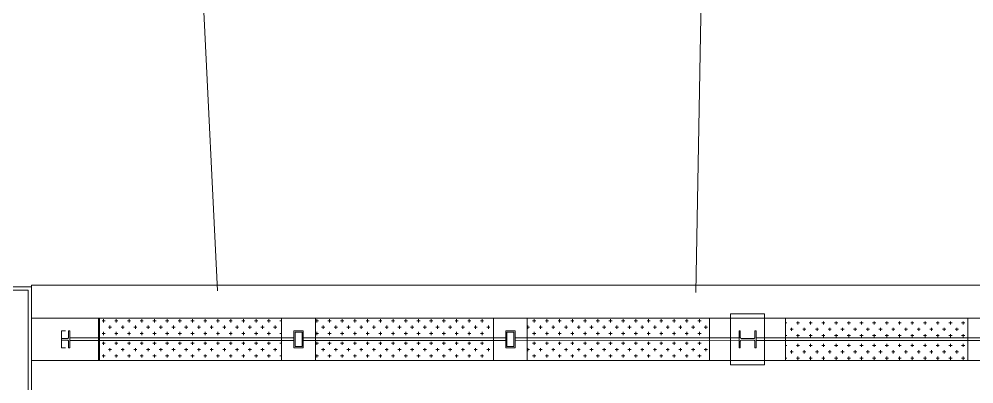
# Model space of a CAD drawing. Header units: millimetres. Extents: x 930469 to 1523124, y -120375 to 411163.
# Drawn here: x 1406103 to 1411739, y 221915 to 224069 of the extents above; entities that cross this region are included whole.
import ezdxf

# ---------------------------------------------------------------- set-up
doc = ezdxf.new("R2010")
doc.units = ezdxf.units.MM
for name, color, linetype, lineweight in [('GIAOTHONG', 8, 'Continuous', 0), ('Xref Landscape 2020 05 04$0$A1-DIM', 8, 'Continuous', 0), ('Xref Landscape 2020 05 04$0$cay', 8, 'Continuous', 0), ('Xref Landscape 2020 05 04$0$CDC-E-Lighting', 8, 'Continuous', 0), ('Xref Landscape 2020 05 04$0$KT-Tuong', 8, 'Continuous', 0), ('Xref Landscape 2020 05 04$0$MANH', 8, 'Continuous', 0), ('Xref Landscape 2020 05 04$0$THAY-RefEdit0', 8, 'Continuous', 0), ('Xref Landscape 2020 05 04$0$tree', 8, 'Continuous', 0), ('Xref Landscape 2020 05 04$0$Xref Landscape$0$THAY', 8, 'Continuous', 0), ('Xref MBTHANGBONGOAINHA COTE SAN VUON$0$hoan thien', 8, 'Continuous', 0)]:
    doc.layers.add(name, color=color, linetype=linetype, lineweight=lineweight)

# ---------------------------------------------------------------- blocks, each defined once
blk = doc.blocks.new('Xref Landscape 2020 05 04$0$hangrao')
at = {"layer": 'Xref Landscape 2020 05 04$0$tree'}
h = blk.add_hatch(dxfattribs=at)
h.set_pattern_fill('CROSS', color=256, scale=150)
h.set_pattern_definition([(0, (-1023294.712, 474099.754), (37.5, 37.5), [18.75, -56.25]), (90, (-1023285.337, 474090.38), (-37.5, 37.5), [18.75, -56.25])])
h.paths.add_polyline_path([(56906, 24733.7), (57981.2, 24733.7), (57981.2, 24850), (56906, 24850)])
h = blk.add_hatch(dxfattribs=at)
h.set_pattern_fill('CROSS', color=256, scale=150)
h.set_pattern_definition([(0, (-1022036.38, 474099.754), (37.5, 37.5), [18.75, -56.25]), (90, (-1022027.004, 474090.38), (-37.5, 37.5), [18.75, -56.25])])
h.paths.add_polyline_path([(58181.2, 24733.7), (59231.2, 24733.7), (59231.2, 24850), (58181.2, 24850)])
h = blk.add_hatch(dxfattribs=at)
h.set_pattern_fill('CROSS', color=256, scale=150)
h.set_pattern_definition([(0, (-1020903.045, 474099.754), (37.5, 37.5), [18.75, -56.25]), (90, (-1020893.67, 474090.38), (-37.5, 37.5), [18.75, -56.25])])
h.paths.add_polyline_path([(59431.2, 24733.7), (60506, 24733.7), (60506, 24850), (59431.2, 24850)])
h = blk.add_hatch(dxfattribs=at)
h.set_pattern_fill('CROSS', color=256, scale=150)
h.set_pattern_definition([(0, (-1117109.045, 460399.754), (37.5, 37.5), [18.75, -56.25]), (90, (-1117099.67, 460390.38), (-37.5, 37.5), [18.75, -56.25])])
h.paths.add_polyline_path([(62030.8, 24733.7), (60956, 24733.7), (60956, 24850), (62030.8, 24850)])
h = blk.add_hatch(dxfattribs=at)
h.set_pattern_fill('CROSS', color=256, scale=150)
h.set_pattern_definition([(0, (-1023294.712, 473967.128), (37.5, 37.5), [18.75, -56.25]), (90, (-1023285.337, 473957.753), (-37.5, 37.5), [18.75, -56.25])])
h.paths.add_polyline_path([(56906, 24601.1), (57981.2, 24601.1), (57981.2, 24717.4), (56906, 24717.4)])
h = blk.add_hatch(dxfattribs=at)
h.set_pattern_fill('CROSS', color=256, scale=150)
h.set_pattern_definition([(0, (-1022036.38, 473967.128), (37.5, 37.5), [18.75, -56.25]), (90, (-1022027.004, 473957.753), (-37.5, 37.5), [18.75, -56.25])])
h.paths.add_polyline_path([(58181.2, 24601.1), (59231.2, 24601.1), (59231.2, 24717.4), (58181.2, 24717.4)])
h = blk.add_hatch(dxfattribs=at)
h.set_pattern_fill('CROSS', color=256, scale=150)
h.set_pattern_definition([(0, (-1020903.045, 473967.128), (37.5, 37.5), [18.75, -56.25]), (90, (-1020893.67, 473957.753), (-37.5, 37.5), [18.75, -56.25])])
h.paths.add_polyline_path([(59431.2, 24601.1), (60506, 24601.1), (60506, 24717.4), (59431.2, 24717.4)])
h = blk.add_hatch(dxfattribs=at)
h.set_pattern_fill('CROSS', color=256, scale=150)
h.set_pattern_definition([(0, (-1117109.045, 460267.128), (37.5, 37.5), [18.75, -56.25]), (90, (-1117099.67, 460257.753), (-37.5, 37.5), [18.75, -56.25])])
h.paths.add_polyline_path([(62030.8, 24601.1), (60956, 24601.1), (60956, 24717.4), (62030.8, 24717.4)])
at = {"layer": 'Xref Landscape 2020 05 04$0$A1-DIM'}
for points in [[(56731, 24733.7), (58053.7, 24733.7), (58053.7, 24717.4), (56731, 24717.4)], [(58108.7, 24733.7), (59303.7, 24733.7), (59303.7, 24717.4), (58108.7, 24717.4)], [(59358.7, 24733.2), (60681, 24733.7), (60681, 24717.4), (59358.7, 24716.8)]]:
    blk.add_lwpolyline(points, close=True, dxfattribs=at)
blk.add_lwpolyline([(62103.3, 24733.7), (60781, 24733.7), (60781, 24717.4), (62103.3, 24717.4)], dxfattribs=at)
at = {"layer": 'Xref Landscape 2020 05 04$0$cay'}
for points in [[(60956, 24850), (64510.2, 24850)], [(60956, 24600), (64406.7, 24600)]]:
    blk.add_lwpolyline(points, dxfattribs=at)
at = {"layer": 'Xref Landscape 2020 05 04$0$KT-Tuong', "ltscale": 3}
for points in [[(56681, 24729.2), (56716.8, 24729.2, 0.414214), (56723.8, 24736.2), (56723.8, 24775), (56731, 24775), (56731, 24675), (56723.8, 24675), (56723.8, 24713.8, 0.414214), (56716.8, 24720.8), (56681, 24720.8)], [(60731, 24729.2), (60695.2, 24729.2, -0.414214), (60688.2, 24736.2), (60688.2, 24775), (60681, 24775), (60681, 24675), (60688.2, 24675), (60688.2, 24713.8, -0.414214), (60695.2, 24720.8), (60731, 24720.8)], [(60731, 24729.2), (60766.8, 24729.2, 0.414214), (60773.8, 24736.2), (60773.8, 24775), (60781, 24775), (60781, 24675), (60773.8, 24675), (60773.8, 24713.8, 0.414214), (60766.8, 24720.8), (60731, 24720.8)]]:
    blk.add_lwpolyline(points, format="xyb", dxfattribs=at)
for points in [[(58053.7, 24675), (58108.7, 24675), (58108.7, 24775), (58053.7, 24775)], [(58060.9, 24682.2), (58101.5, 24682.2), (58101.5, 24767.8), (58060.9, 24767.8)], [(59303.7, 24675), (59358.7, 24675), (59358.7, 24775), (59303.7, 24775)], [(59310.9, 24682.2), (59351.5, 24682.2), (59351.5, 24767.8), (59310.9, 24767.8)]]:
    blk.add_lwpolyline(points, close=True, dxfattribs=at)
at = {"layer": 'Xref Landscape 2020 05 04$0$MANH'}
for p, q in [((57981.2, 24850), (57981.2, 24600)), ((58181.2, 24850), (58181.2, 24600)), ((59231.2, 24850), (59231.2, 24600)), ((59431.2, 24850), (59431.2, 24600)), ((62030.8, 24850), (62030.8, 24600))]:
    blk.add_line(p, q, dxfattribs=at)
for points in [[(60631, 24875), (60831, 24875), (60831, 24575), (60631, 24575)], [(56906, 24850), (60506, 24850), (60506, 24600), (56906, 24600)]]:
    blk.add_lwpolyline(points, close=True, dxfattribs=at)
at = {"layer": 'Xref Landscape 2020 05 04$0$THAY-RefEdit0'}
blk.add_lwpolyline([(56706, 24775), (56681, 24775), (56681, 24675), (56706, 24675)], dxfattribs=at)
at = {"layer": 'Xref Landscape 2020 05 04$0$Xref Landscape$0$THAY'}
for p, q in [((56505, 24405), (56505, 25045)), ((56900, 24600), (56900, 24850))]:
    blk.add_line(p, q, dxfattribs=at)
for points in [[(56505, 25045), (64834.4, 25045), (67295, 22587.1), (67370, 22587.1)], [(66987.8, 22618.3), (64752, 24850), (56505, 24850)], [(60506, 24850), (60506, 24600)], [(60956, 24600), (60956, 24850)], [(56505, 24600), (64650.2, 24600), (66950, 22302.8), (66950, -37219.9)]]:
    blk.add_lwpolyline(points, dxfattribs=at)

msp = doc.modelspace()

# ---------------------------------------------------------------- linework, layer by layer
at = {"layer": 'GIAOTHONG'}
for p, q in [((1406989.3, 228250), (1407275.1, 222464.1)), ((1410098.1, 222454.2), (1410194, 227833.4))]:
    msp.add_line(p, q, dxfattribs=at)
at = {"layer": 'Xref MBTHANGBONGOAINHA COTE SAN VUON$0$hoan thien', "ltscale": 200}
for points in [[(1405076.9, 222338), (1405076.9, 222388), (1405276.9, 222388), (1405276.9, 222488), (1406176.8, 222488), (1406176.8, 221603)], [(1405096.9, 222338), (1405096.9, 222368), (1405296.9, 222368), (1405296.9, 222468), (1406156.8, 222468), (1406156.8, 221603)]]:
    msp.add_lwpolyline(points, dxfattribs=at)

# ---------------------------------------------------------------- block references
at = {"layer": 'Xref Landscape 2020 05 04$0$CDC-E-Lighting'}
msp.add_blockref('Xref Landscape 2020 05 04$0$hangrao', (1349671.8, 197453), dxfattribs=at)

doc.saveas('drawing.dxf')
